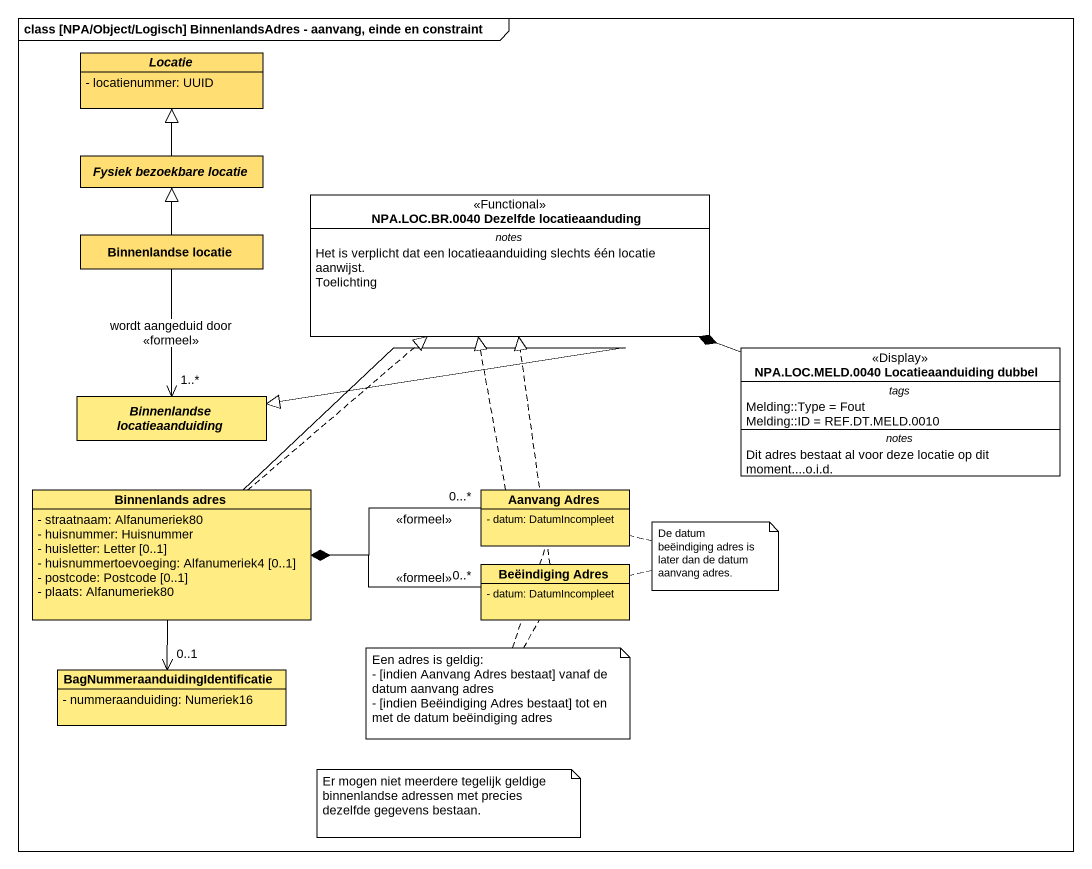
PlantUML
@startuml
mainframe class [NPA/Object/Logisch] BinnenlandsAdres - aanvang, einde en constraint
hide circle
hide empty members
skinparam classAttributeIconSize 0
abstract class Locatie #FFDE73 {
  - locatienummer: UUID
}
abstract class "Fysiek bezoekbare locatie" as Fysiek_bezoekbare_locatie #FFDE73
class "NPA.LOC.BR.0040 Dezelfde locatieaanduding" as NPA_LOC_BR_0040_Dezelfde <<Functional>> {
  -- notes --
  Het is verplicht dat een locatieaanduiding slechts één locatie aanwijst.
  Toelichting
}
class "Binnenlandse locatie" as Binnenlandse_locatie #FFDE73
class "NPA.LOC.MELD.0040 Locatieaanduiding dubbel" as NPA_LOC_MELD_0040 <<Display>> {
  -- tags --
  Melding::Type = Fout
  Melding::ID = REF.DT.MELD.0010
  -- notes --
  Dit adres bestaat al voor deze locatie op dit moment....o.i.d.
}
abstract class "Binnenlandse locatieaanduiding" as Binnenlandse #FFED83
class "Binnenlands adres" as Binnenlands_adres #FFED83 {
  - straatnaam: Alfanumeriek80
  - huisnummer: Huisnummer
  - huisletter: Letter [0..1]
  - huisnummertoevoeging: Alfanumeriek4 [0..1]
  - postcode: Postcode [0..1]
  - plaats: Alfanumeriek80
}
class "Aanvang Adres" as Aanvang_Adres #FFED83 {
  - datum: DatumIncompleet
}
class "Beëindiging Adres" as Beëindiging_Adres #FFED83 {
  - datum: DatumIncompleet
}
class "BagNummeraanduidingIdentificatie" as BagNummeraanduidingIdentific #FFED83 {
  - nummeraanduiding: Numeriek16
}
Fysiek_bezoekbare_locatie -up-|> Locatie
Binnenlandse_locatie -up-|> Fysiek_bezoekbare_locatie
NPA_LOC_MELD_0040 -left-* NPA_LOC_BR_0040_Dezelfde
Binnenlandse "1..*" <-up- Binnenlandse_locatie : wordt aangeduid door\n<<formeel>>
Binnenlands_adres .up.|> NPA_LOC_BR_0040_Dezelfde
Binnenlands_adres -up-|> Binnenlandse
Aanvang_Adres .up.|> NPA_LOC_BR_0040_Dezelfde
Aanvang_Adres "0...*" -left-* Binnenlands_adres : <<formeel>>
Beëindiging_Adres .up.|> NPA_LOC_BR_0040_Dezelfde
Beëindiging_Adres "0..*" -left-* Binnenlands_adres : <<formeel>>
BagNummeraanduidingIdentific "0..1" <-up- Binnenlands_adres
note as N1
  De datum beëindiging adres is later dan de datum aanvang adres.
end note
N1 .. Aanvang_Adres
N1 .. Beëindiging_Adres
note as N2
  Een adres is geldig:
  - [indien Aanvang Adres bestaat] vanaf de datum aanvang adres
  - [indien Beëindiging Adres bestaat] tot en met de datum beëindiging adres
end note
N2 .. Aanvang_Adres
N2 .. Beëindiging_Adres
note as N3
  Er mogen niet meerdere tegelijk geldige binnenlandse adressen met precies dezelfde gegevens bestaan.
end note
@enduml
